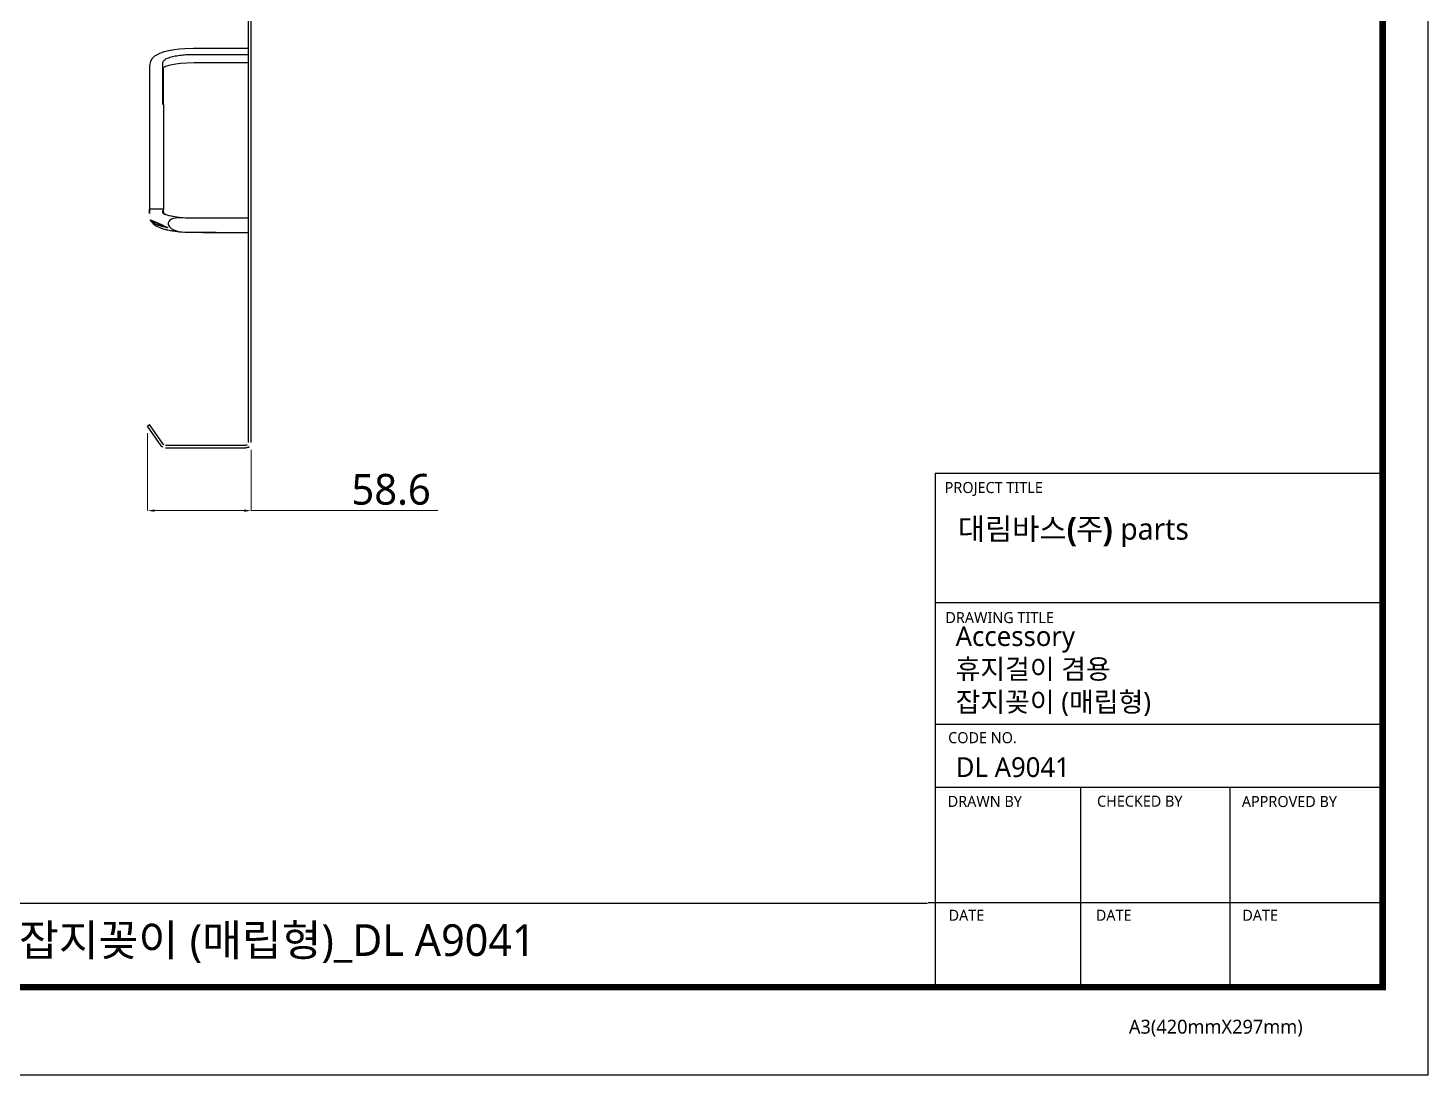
# Model space of a CAD drawing. Extents: x 16296660632 to 16296679089, y -37409619871 to -37409616839.
# Drawn here: x 16296678297 to 16296679089, y -37409618000 to -37409617408 of the extents above; entities that cross this region are included whole.
import ezdxf

# ---------------------------------------------------------------- set-up
doc = ezdxf.new("R2010")
doc.units = 0
doc.header["$LTSCALE"] = 10
doc.header["$MEASUREMENT"] = 0
doc.header["$PDMODE"] = 3
doc.header["$PDSIZE"] = -10
doc.layers.get('0').update_dxf_attribs({"linetype": 'CONTINUOUS'})
doc.layers.get('DEFPOINTS').update_dxf_attribs({"linetype": 'CONTINUOUS'})
doc.styles.add('Daelim Dimension', font='')
doc.styles.get('Daelim Dimension').set_extended_font_data('NanumGothic')
doc.dimstyles.new('DEFAULT', dxfattribs={"dimscale": 2, "dimtxt": 2, "dimasz": 2, "dimexe": 0, "dimexo": 2, "dimgap": 1, "dimtad": 1, "dimdec": 1, "dimzin": 9, "dimdsep": 46, "dimtxsty": 'Daelim Dimension', "dimcen": 0.5, "dimclrd": 252, "dimclre": 252, "dimclrt": 3, "dimadec": 1, "dimazin": 0, "dimtfac": 1, "dimtdec": 1, "dimtix": 1, "dimtmove": 0, "dimatfit": 3, "dimfxl": 1, "dimtolj": 1, "dimtzin": 1, "dimlwd": 9, "dimlwe": 9, "dimarcsym": 0})

# ---------------------------------------------------------------- blocks, each defined once
blk = doc.blocks.new('*D1')
at = {"color": 5, "lineweight": 9, "transparency": 16777216}
for p, q in [((16296678364.31851, -37409617637.105522), (16296678364.31851, -37409617680.848984)), ((16296678422.914721, -37409617646.391487), (16296678422.914721, -37409617680.848984)), ((16296678368.31851, -37409617680.848984), (16296678418.914721, -37409617680.848984)), ((16296678422.914721, -37409617680.848984), (16296678528.576441, -37409617680.848984))]:
    blk.add_line(p, q, dxfattribs=at)
at = {"color": 5, "transparency": 16777216}
for points in [[(16296678368.31851, -37409617680.182312), (16296678368.31851, -37409617681.51564), (16296678364.31851, -37409617680.848984)], [(16296678418.914721, -37409617680.182312), (16296678418.914721, -37409617681.51564), (16296678422.914721, -37409617680.848984)]]:
    blk.add_solid(points, dxfattribs=at)
at = {"layer": 'DEFPOINTS', "color": 0, "transparency": 16777216}
for p in [(16296678364.31851, -37409617633.105522), (16296678422.914721, -37409617642.391487), (16296678422.914721, -37409617680.848984)]:
    blk.add_point(p, dxfattribs=at)
at = {"color": 7, "transparency": 16777216, "insert": (16296678502.13172, -37409617668.93425), "char_height": 8, "attachment_point": 5, "style": 'Daelim Dimension'}
blk.add_mtext('\\A1;{\\H2.1739x;58.6}', dxfattribs=at)

msp = doc.modelspace()

# ---------------------------------------------------------------- linework, layer by layer
for p, q in [((16296678421.414721, -37409617642.391487), (16296678421.414721, -37409617125.391487)), ((16296678422.914721, -37409617642.391487), (16296678422.914721, -37409617125.391487)), ((16296678365.412371, -37409617451.093361), (16296678365.412371, -37409617511.649857)), ((16296678373.41157, -37409617451.093361), (16296678373.41157, -37409617510.312263)), ((16296678421.414721, -37409617521.141487), (16296678421.414721, -37409617458.389351)), ((16296678373.04557, -37409617510.31823), (16296678373.195061, -37409617510.31823)), ((16296678373.562981, -37409617512.944344), (16296678373.41157, -37409617510.312263)), ((16296678364.31851, -37409617633.105522), (16296678365.39559, -37409617632.028419)), ((16296678372.01903, -37409617644.111343), (16296678364.31851, -37409617633.105522)), ((16296678373.24807, -37409617643.251411), (16296678365.39559, -37409617632.028419)), ((16296678374.4771, -37409617643.891487), (16296678419.914721, -37409617643.891487)), ((16296678374.4771, -37409617645.391487), (16296678419.914721, -37409617645.391487))]:
    msp.add_line(p, q)
at = {"color": 2}
for p, q in [((16296678404.40111, -37409617422.771477), (16296678421.414721, -37409617422.771477)), ((16296678373.04557, -37409617510.31823), (16296678365.44849, -37409617510.31823))]:
    msp.add_line(p, q, dxfattribs=at)
at = {"color": 5, "ltscale": 40}
for p, q in [((16296679063.201309, -37409617659.881531), (16296678810.002029, -37409617659.881531)), ((16296679063.201309, -37409617733.067169), (16296678810.002029, -37409617733.067169)), ((16296679063.201309, -37409617733.067169), (16296678810.002029, -37409617733.067169)), ((16296679063.201309, -37409617801.912979), (16296678810.002029, -37409617801.912979)), ((16296679063.201309, -37409617801.912979), (16296678810.002029, -37409617801.912979)), ((16296679063.201309, -37409617837.420792), (16296678810.002029, -37409617837.420792)), ((16296679063.201309, -37409617837.420792), (16296678810.002029, -37409617837.420792)), ((16296678892.243349, -37409617837.420792), (16296678892.243349, -37409617950.454147)), ((16296678976.64679, -37409617837.420792), (16296678976.64679, -37409617950.454147)), ((16296679063.201309, -37409617902.715858), (16296678805.999849, -37409617902.715858)), ((16296679063.201309, -37409617902.715858), (16296678811.974701, -37409617902.715858)), ((16296679063.201309, -37409617950.454147), (16296678846.208851, -37409617950.454147))]:
    msp.add_line(p, q, dxfattribs=at)
at = {"color": 5, "ltscale": 0.5}
msp.add_line((16296678810.002029, -37409617659.881531), (16296678810.002029, -37409617951.985733), dxfattribs=at)
at = {"color": 5}
msp.add_line((16296677530.03302, -37409617902.896912), (16296678805.69519, -37409617902.896912), dxfattribs=at)
at = {"ltscale": 0.5}
msp.add_lwpolyline([(16296677504.557619, -37409618000.160339), (16296679088.83123, -37409618000.160339), (16296679088.83123, -37409616839.33316), (16296677504.557619, -37409616839.33316)], close=True, dxfattribs=at)
at = {"color": 5, "linetype": 'ByBlock', "lineweight": 200, "const_width": 3.6504}
msp.add_lwpolyline([(16296677530.03302, -37409617950.454781), (16296679063.201019, -37409617950.454781), (16296679063.201019, -37409616866.285957), (16296677530.03302, -37409616866.285957)], close=True, dxfattribs=at)
at = {"flags": 128}
for points in [[(16296678421.414721, -37409617419.388443), (16296678401.1257, -37409617419.393578), (16296678395.45216, -37409617419.395973), (16296678390.31715, -37409617419.399803), (16296678385.511021, -37409617419.502937), (16296678382.32638, -37409617419.739662), (16296678379.590361, -37409617420.065987), (16296678377.27322, -37409617420.448303), (16296678375.385651, -37409617420.847397), (16296678373.48749, -37409617421.351013), (16296678372.15107, -37409617421.788261), (16296678371.16378, -37409617422.170303), (16296678369.68882, -37409617422.867989), (16296678368.24118, -37409617423.783119), (16296678366.903151, -37409617425.019363), (16296678365.92016, -37409617426.648827), (16296678365.582569, -37409617428.252007), (16296678365.47657, -37409617429.431908), (16296678365.440189, -37409617430.329201), (16296678365.42186, -37409617431.256432), (16296678365.413891, -37409617432.238121), (16296678365.411791, -37409617433.273842), (16296678365.41268, -37409617435.007927), (16296678365.412951, -37409617436.85215), (16296678365.412781, -37409617438.687401), (16296678365.412439, -37409617443.452667), (16296678365.412359, -37409617448.00103), (16296678365.412371, -37409617451.093361)], [(16296678373.41157, -37409617451.093361), (16296678373.41157, -37409617449.75724), (16296678373.41157, -37409617445.538338), (16296678373.41161, -37409617441.122887), (16296678373.41189, -37409617436.793678), (16296678373.39813, -37409617432.796173), (16296678373.38463, -37409617431.78846), (16296678373.34865, -37409617431.010948), (16296678373.265169, -37409617430.442619), (16296678373.12429, -37409617430.148598), (16296678373.071569, -37409617430.097954), (16296678373.101049, -37409617430.106613), (16296678373.30813, -37409617430.00074), (16296678373.98085, -37409617429.65905), (16296678374.541929, -37409617429.423088), (16296678375.369909, -37409617429.125923), (16296678376.54011, -37409617428.77961), (16296678378.145599, -37409617428.399773), (16296678380.2708, -37409617428.017662), (16296678382.8992, -37409617427.686943), (16296678386.4739, -37409617427.435593), (16296678390.731951, -37409617427.379158), (16296678395.74581, -37409617427.383949), (16296678401.203039, -37409617427.387306), (16296678421.414721, -37409617427.39283)], [(16296678387.13505, -37409617515.345207), (16296678386.597509, -37409617515.333992), (16296678384.22966, -37409617515.193687), (16296678381.85906, -37409617514.958488), (16296678379.75709, -37409617514.66021), (16296678377.98171, -37409617514.327927), (16296678376.531349, -37409617513.982307), (16296678375.669411, -37409617513.736473), (16296678374.883591, -37409617513.477097), (16296678374.19817, -37409617513.212502), (16296678373.752159, -37409617513.019402), (16296678373.41271, -37409617512.871681), (16296678373.2237, -37409617512.824074), (16296678373.219179, -37409617512.844177)], [(16296678421.414721, -37409617515.38665), (16296678396.73641, -37409617515.3955), (16296678393.41855, -37409617515.397636), (16296678390.218451, -37409617515.400291), (16296678387.44059, -37409617515.374786), (16296678383.83485, -37409617515.175438), (16296678380.84416, -37409617514.840279), (16296678378.480841, -37409617514.443092), (16296678376.7418, -37409617514.047112), (16296678375.49798, -37409617513.68943), (16296678374.674179, -37409617513.403618), (16296678374.07065, -37409617513.162788), (16296678373.562981, -37409617512.944344), (16296678373.249821, -37409617512.828247), (16296678373.222891, -37409617512.855423)], [(16296678421.414721, -37409617515.391441), (16296678395.39719, -37409617515.391518), (16296678388.989771, -37409617515.390167), (16296678385.78606, -37409617515.302467), (16296678382.58234, -37409617515.232552), (16296678380.202959, -37409617515.371277), (16296678379.03101, -37409617515.58741), (16296678377.881491, -37409617515.976051), (16296678377.003889, -37409617516.490723), (16296678376.303631, -37409617517.239616), (16296678376.007891, -37409617517.934792), (16296678375.96394, -37409617518.690376), (16296678376.15486, -37409617519.406357), (16296678376.76898, -37409617520.362358), (16296678377.62958, -37409617521.137489)], [(16296678365.992821, -37409617516.382332), (16296678366.708481, -37409617517.509499), (16296678367.571541, -37409617518.427963), (16296678368.45211, -37409617519.139458), (16296678369.251539, -37409617519.662727), (16296678370.359859, -37409617520.253838), (16296678370.945551, -37409617520.5187), (16296678371.86058, -37409617520.884377), (16296678373.246349, -37409617521.351387), (16296678375.20248, -37409617521.882942), (16296678377.853001, -37409617522.428551), (16296678381.30954, -37409617522.923668), (16296678385.49272, -37409617523.267227), (16296678388.69919, -37409617523.368393), (16296678392.03569, -37409617523.376381), (16296678395.49264, -37409617523.380592), (16296678403.1523, -37409617523.386772), (16296678421.414721, -37409617523.394417)], [(16296678366.04734, -37409617516.488411), (16296678366.833679, -37409617517.655487), (16296678367.78121, -37409617518.608162), (16296678369.221781, -37409617519.641853), (16296678370.420691, -37409617520.281616), (16296678371.24934, -37409617520.64727), (16296678372.02984, -37409617520.950371), (16296678373.13995, -37409617521.326698), (16296678374.32707, -37409617521.6726), (16296678375.853991, -37409617522.049248), (16296678378.08106, -37409617522.486397), (16296678380.018881, -37409617522.782333), (16296678382.31498, -37409617523.04937), (16296678384.844049, -37409617523.246384)], [(16296678377.62958, -37409617521.137489), (16296678378.81251, -37409617521.838547), (16296678380.12274, -37409617522.365097), (16296678381.881321, -37409617522.82798), (16296678383.679661, -37409617523.112831), (16296678387.40132, -37409617523.364037), (16296678395.71335, -37409617523.391502), (16296678404.022779, -37409617523.391472), (16296678421.414721, -37409617523.391487)]]:
    msp.add_lwpolyline(points, dxfattribs=at)
for centre, radius, start, end in [((16296678389.71151, -37409617510.983971), 24.30826, 178.430061573, 192.986188141), ((16296678419.914721, -37409617642.391487), 3, 270, 0), ((16296678419.914721, -37409617642.391487), 1.5, 270, 0), ((16296678374.4771, -37409617642.391487), 3, 214.979790665, 270), ((16296678374.4771, -37409617642.391487), 1.5, 214.979790665, 270)]:
    msp.add_arc(centre, radius, start, end)
at = {"color": 2}
for points, knots in [([(16296678373.033529, -37409617451.093361), (16296678373.02523, -37409617446.603981), (16296678373.036949, -37409617440.729446), (16296678373.05022, -37409617433.465981), (16296678373.021271, -37409617430.347557), (16296678373.060499, -37409617428.265633), (16296678372.98004, -37409617427.289619), (16296678373.24872, -37409617426.374046), (16296678374.268881, -37409617425.4627), (16296678376.14253, -37409617424.549278), (16296678379.048019, -37409617423.723228), (16296678382.478809, -37409617423.147453), (16296678386.216379, -37409617422.810097), (16296678390.250509, -37409617422.758347), (16296678394.54426, -37409617422.775002), (16296678399.0805, -37409617422.77047), (16296678402.368641, -37409617422.771172), (16296678404.138201, -37409617422.771431), (16296678404.40111, -37409617422.771477)], [0.43381681127, 0.43381681127, 0.43381681127, 0.43381681127, 0.62618042994, 0.68551824224, 0.74503647777, 0.75980498597, 0.77471325515, 0.78687782013, 0.79896747944, 0.81527286342, 0.83131643778, 0.84759681621, 0.86207429492, 0.87702295583, 0.89474880672, 0.91258995091, 0.93029028163, 0.93337884905, 0.93337884905, 0.93337884905, 0.93337884905]), ([(16296678366.08267, -37409617516.498306), (16296678366.30234, -37409617516.818932), (16296678366.767771, -37409617517.498283), (16296678368.26432, -37409617518.475441), (16296678370.225031, -37409617519.348549), (16296678372.49198, -37409617520.070374), (16296678374.88929, -37409617520.667107), (16296678376.71319, -37409617520.980186), (16296678377.62958, -37409617521.137489)], [0, 0, 0, 0, 0.16816607068, 0.35631732717, 0.54351612634, 0.69573588006, 0.84712873368, 1, 1, 1, 1])]:
    msp.add_open_spline(points, degree=3, knots=knots, dxfattribs=at)
for points, knots in [([(16296678373.04929, -37409617512.283501), (16296678373.04776, -37409617511.971169), (16296678373.04455, -37409617511.316078), (16296678373.045219, -37409617510.660988), (16296678373.04557, -37409617510.31823)], [0, 0, 0, 0, 0.47678253855, 1, 1, 1, 1]), ([(16296678373.301371, -37409617513.002563), (16296678373.179569, -37409617512.784782), (16296678373.045919, -37409617512.54583), (16296678373.049009, -37409617512.304878), (16296678373.04929, -37409617512.283501)], [0, 0, 0, 0, 0.9113330197, 1, 1, 1, 1]), ([(16296678365.99929, -37409617516.395607), (16296678366.050489, -37409617516.499931), (16296678366.40568, -37409617517.109673), (16296678367.413851, -37409617517.992264), (16296678369.260071, -37409617518.937828), (16296678371.00647, -37409617519.614098), (16296678373.09123, -37409617520.231728), (16296678375.28665, -37409617520.736717), (16296678376.878889, -37409617521.019341), (16296678377.62957, -37409617521.137466)], [263.1814579971, 263.1814579971, 263.1814579971, 263.1814579971, 264.1595418445, 269.0369102763, 271.5877405982, 274.1385709202, 276.7233519765, 279.3081330328, 281.4777875155, 281.4777875155, 281.4777875155, 281.4777875155])]:
    msp.add_open_spline(points, degree=3, knots=knots)
msp.add_open_spline([(16296678366.01757, -37409617516.418129), (16296678366.08267, -37409617516.498306)], degree=1)

# ---------------------------------------------------------------- texts
at = {"color": 5, "ltscale": 40, "style": 'Daelim Dimension'}
for s, height, p in [('PROJECT TITLE', 6.25194582, (16296678815.362181, -37409617670.902023)), ('DRAWING TITLE', 6.25194582, (16296678815.76301, -37409617744.484093)), ('CODE NO.', 6.2519458, (16296678817.330839, -37409617812.435028)), ('DRAWN BY', 6.2519458, (16296678817.085661, -37409617848.47274)), ('CHECKED BY', 6.2519458, (16296678901.556339, -37409617848.36187)), ('APPROVED BY', 6.25194582, (16296678983.479561, -37409617848.563828)), ('DATE', 6.2519458, (16296678817.57398, -37409617912.909576)), ('DATE', 6.2519458, (16296678900.89152, -37409617912.909576)), ('DATE', 6.2519458, (16296678983.76705, -37409617912.909576)), ('A3(420mmX297mm)', 7.89063486, (16296678919.58226, -37409617976.775871))]:
    msp.add_text(s, height=height, dxfattribs=at).set_placement(p)
at = {"attachment_point": 1, "style": 'Daelim Dimension'}
for s, insert, char_height, width in [('{\\fPretendard Variable SemiBold|b0|i0|c129|p2;\\C7;대림바스(주)} parts', (16296678822.798559, -37409617685.0214), 12.25561153, 196.9754091), (' Accessory\\P 휴지걸이 겸용\\P 잡지꽂이 (매립형)', (16296678817.77177, -37409617746.27623), 11.16146304, 172.96194158), ('DL A9041', (16296678821.60737, -37409617820.405357), 11.161463, 187.83600983)]:
    msp.add_mtext(s, dxfattribs=dict(at, insert=insert, char_height=char_height, width=width))
at = {"color": 2, "insert": (16296677812.67144, -37409617914.875511), "char_height": 17.9380656, "width": 977.02734779, "attachment_point": 1, "style": 'Daelim Dimension'}
msp.add_mtext('{\\fPretendard Variable SemiBold|b0|i0|c129|p2;대림바스(주)}_Parts _Accessory_{\\fGulim|b0|i0|c129|p50;휴지걸이 겸용 잡지꽂이 }({\\fGulim|b0|i0|c129|p50;매립형})_DL A9041', dxfattribs=at)

# ---------------------------------------------------------------- dimensions: what is measured, and where the dimension line sits
at = {"color": 5}
dim = msp.add_linear_dim(base=(16296678422.914721, -37409617680.848984), p1=(16296678364.31851, -37409617633.105522), p2=(16296678422.914721, -37409617642.391487), text='{\\H2.1739x;<>}', dimstyle='DEFAULT', override={"dimtxt": 4, "dimclrd": 5, "dimclre": 5, "dimclrt": 7}, dxfattribs=at)
dim.commit()
dim.dimension.update_dxf_attribs({"geometry": '*D1', "text_midpoint": (16296678502.13172, -37409617680.848984), "dimtype": 160})

doc.saveas('drawing.dxf')
